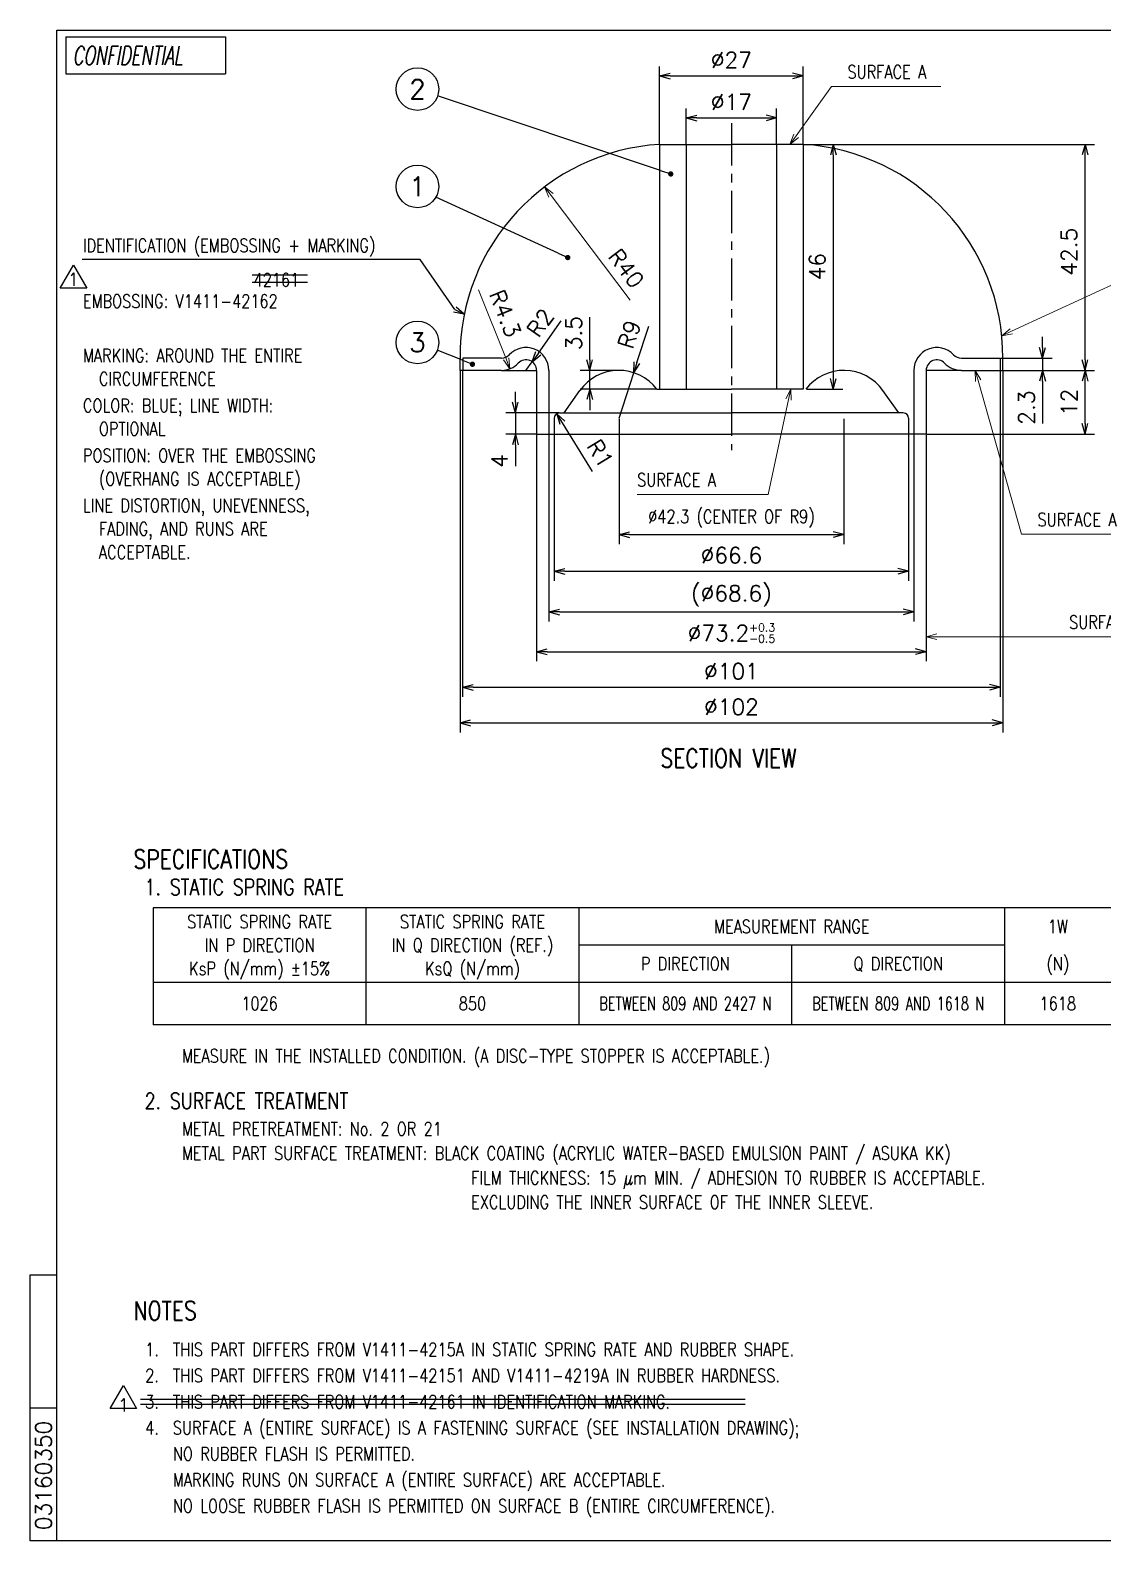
# Model space of a CAD drawing. Header units: millimetres. Extents: x 3 to 399, y 0 to 284.
# Drawn here: x 3 to 204.5, y 0 to 284 of the extents above; entities that cross this region are included whole.
import ezdxf
from ezdxf.enums import TextEntityAlignment as Align

# ---------------------------------------------------------------- set-up
doc = ezdxf.new("R2010")
doc.units = ezdxf.units.MM
doc.header["$LTSCALE"] = 0.25
doc.linetypes.add('CENTER', pattern=[50.8, 31.75, -6.35, 6.35, -6.35])
doc.layers.get('0').update_dxf_attribs({"linetype": 'CONTINUOUS'})
doc.layers.add('AM_5_SCALE', color=4, linetype='CONTINUOUS', lineweight=20)
for name, color, linetype in [('CENTER', 1, 'CENTER'), ('GAWA', 2, 'CONTINUOUS'), ('SCALE', 4, 'CONTINUOUS')]:
    doc.layers.add(name, color=color, linetype=linetype)
doc.styles.add('ITL-SET', font='ITALIC', dxfattribs={"bigfont": 'BIGFONT'})
doc.styles.add('ROMANS_EN', font='romans.shx')
doc.styles.get("Standard").update_dxf_attribs({"font": 'txt.shx', "bigfont": 'extfont2.shx'})
doc.dimstyles.new('AM_JIS$4', dxfattribs={"dimtxt": 3, "dimasz": 2, "dimexe": 1.8, "dimexo": 1, "dimgap": 1.5, "dimtad": 3, "dimdec": 3, "dimzin": 9, "dimtxsty": 'STANDARD', "dimblk": 'OPEN30', "dimcen": 1, "dimclrd": 256, "dimclre": 256, "dimclrt": 4, "dimazin": 2, "dimtm": 1e-09, "dimtfac": 0.71, "dimtdec": 3, "dimtmove": 0, "dimatfit": 3, "dimldrblk": 'OPEN30', "dimlwd": -1, "dimlwe": -1, "dimarcsym": 1})
doc.dimstyles.new('YAZ1', dxfattribs={"dimtxt": 3, "dimasz": 2, "dimexe": 1.8, "dimexo": 0.1, "dimgap": 0, "dimtad": 1, "dimzin": 9, "dimtxsty": 'STANDARD', "dimblk": 'YAZ1', "dimblk1": 'YAZ1', "dimblk2": 'YAZ1', "dimsah": 1, "dimcen": 0.1, "dimclrd": 256, "dimclre": 256, "dimclrt": 256, "dimazin": 3, "dimtfac": 1, "dimtmove": 2, "dimatfit": 3, "dimldrblk": 'YAZ1', "dimtvp": 1, "dimtzin": 9})
doc.dimstyles.new('YAZ1$4', dxfattribs={"dimtxt": 3, "dimasz": 2, "dimexe": 1.8, "dimexo": 0.1, "dimtad": 1, "dimzin": 9, "dimtxsty": 'STANDARD', "dimblk": 'YAZ1', "dimblk1": 'YAZ1', "dimblk2": 'YAZ1', "dimsah": 1, "dimcen": 0.1, "dimclrd": 256, "dimclre": 256, "dimclrt": 256, "dimazin": 3, "dimtfac": 1, "dimtix": 1, "dimtmove": 0, "dimatfit": 1, "dimldrblk": 'YAZ1', "dimtvp": 1, "dimtzin": 9})

# ---------------------------------------------------------------- blocks, each defined once
blk = doc.blocks.new('DOT1', base_point=(184, 131))
blk.add_line((183, 131), (184, 131))
at = {"const_width": 0.25}
blk.add_lwpolyline([(183.875, 131, 1), (184.125, 131, 1)], format="xyb", close=True, dxfattribs=at)
blk = doc.blocks.new('BALOON')
at = {"layer": 'SCALE', "linetype": 'Continuous'}
blk.add_circle((0, 0), 5, dxfattribs=at)
blk.add_attdef('NO', text='', height=4.5, dxfattribs=at).set_placement((0, 0), align=Align.MIDDLE_CENTER)
blk = doc.blocks.new('YAZ1', base_point=(184, 133))
for p, q in [((184, 133), (183, 133.27)), ((184, 133), (183, 132.73)), ((183, 133), (184, 133))]:
    blk.add_line(p, q)
blk = doc.blocks.new('*D4')
at = {"layer": 'SCALE', "lineweight": -2, "transparency": 16777216}
for p, q in [((94.16, 214.04), (94.16, 216.04)), ((102.36, 212.04), (92.36, 212.04)), ((94.16, 212.04), (94.16, 208.04)), ((98.06, 208.04), (92.36, 208.04)), ((94.16, 206.04), (94.16, 202.03))]:
    blk.add_line(p, q, dxfattribs=at)
at = {"layer": 'SCALE', "lineweight": -2, "transparency": 16777216, "xscale": 2, "yscale": 2, "zscale": 2}
for p, rotation in [((94.16, 212.04), 270), ((94.16, 208.04), 90)]:
    blk.add_blockref('YAZ1', p, dxfattribs=dict(at, rotation=rotation))
at = {"layer": 'SCALE', "transparency": 16777216, "insert": (91.16, 203.03), "char_height": 3, "attachment_point": 5, "rotation": 90}
blk.add_mtext('\\A1;4', dxfattribs=at)
blk = doc.blocks.new('*D5')
at = {"layer": 'SCALE', "lineweight": -2, "transparency": 16777216}
for p, q in [((98.48, 223.3), (102.8, 229.36)), ((96.16, 220.04), (97.32, 221.67))]:
    blk.add_line(p, q, dxfattribs=at)
at = {"layer": 'SCALE', "lineweight": -2, "transparency": 16777216, "xscale": 2, "yscale": 2, "zscale": 2, "rotation": 234.5709259075738}
blk.add_blockref('YAZ1', (97.32, 221.67), dxfattribs=at)
at = {"layer": 'SCALE', "transparency": 16777216, "insert": (98.85, 228.99), "char_height": 3, "attachment_point": 5, "rotation": 54.5709}
blk.add_mtext('\\A1;R2', dxfattribs=at)
blk = doc.blocks.new('*D11')
at = {"layer": 'SCALE', "lineweight": -2, "transparency": 16777216}
for p, q in [((126.26, 262.64), (126.26, 269.3)), ((128.26, 267.5), (141.26, 267.5)), ((143.26, 262.64), (143.26, 269.3))]:
    blk.add_line(p, q, dxfattribs=at)
at = {"layer": 'SCALE', "lineweight": -2, "transparency": 16777216, "xscale": 2, "yscale": 2, "zscale": 2, "rotation": 180}
blk.add_blockref('YAZ1', (126.26, 267.5), dxfattribs=at)
at = {"layer": 'SCALE', "lineweight": -2, "transparency": 16777216, "xscale": 2, "yscale": 2, "zscale": 2}
blk.add_blockref('YAZ1', (143.26, 267.5), dxfattribs=at)
at = {"layer": 'SCALE', "transparency": 16777216, "insert": (134.76, 270.5), "char_height": 3, "attachment_point": 5}
blk.add_mtext('\\A1;%%c17', dxfattribs=at)
blk = doc.blocks.new('*D12')
at = {"layer": 'SCALE', "lineweight": -2, "transparency": 16777216}
for p, q in [((121.26, 262.64), (121.26, 277.2)), ((148.26, 262.64), (148.26, 277.2)), ((123.26, 275.4), (146.26, 275.4))]:
    blk.add_line(p, q, dxfattribs=at)
at = {"layer": 'SCALE', "lineweight": -2, "transparency": 16777216, "xscale": 2, "yscale": 2, "zscale": 2, "rotation": 180}
blk.add_blockref('YAZ1', (121.26, 275.4), dxfattribs=at)
at = {"layer": 'SCALE', "lineweight": -2, "transparency": 16777216, "xscale": 2, "yscale": 2, "zscale": 2}
blk.add_blockref('YAZ1', (148.26, 275.4), dxfattribs=at)
at = {"layer": 'SCALE', "transparency": 16777216, "insert": (134.76, 278.4), "char_height": 3, "attachment_point": 5}
blk.add_mtext('\\A1;%%c27', dxfattribs=at)
blk = doc.blocks.new('*D13')
at = {"layer": 'SCALE', "lineweight": -2, "transparency": 16777216}
for p, q in [((148.36, 262.54), (155.7, 262.54)), ((153.9, 260.54), (153.9, 218.54)), ((148.87, 216.54), (155.7, 216.54))]:
    blk.add_line(p, q, dxfattribs=at)
at = {"layer": 'SCALE', "lineweight": -2, "transparency": 16777216, "xscale": 2, "yscale": 2, "zscale": 2}
for p, rotation in [((153.9, 262.54), 90), ((153.9, 216.54), 270)]:
    blk.add_blockref('YAZ1', p, dxfattribs=dict(at, rotation=rotation))
at = {"layer": 'SCALE', "transparency": 16777216, "insert": (150.9, 239.54), "char_height": 3, "attachment_point": 5, "rotation": 90}
blk.add_mtext('\\A1;46', dxfattribs=at)
blk = doc.blocks.new('*D14')
at = {"layer": 'SCALE', "lineweight": -2, "transparency": 16777216}
for p, q in [((193.22, 224.34), (193.22, 226.34)), ((185.36, 222.34), (195.02, 222.34)), ((193.22, 222.34), (193.22, 220.04)), ((185.86, 220.04), (195.02, 220.04)), ((193.22, 218.04), (193.22, 210.04))]:
    blk.add_line(p, q, dxfattribs=at)
at = {"layer": 'SCALE', "lineweight": -2, "transparency": 16777216, "xscale": 2, "yscale": 2, "zscale": 2}
for p, rotation in [((193.22, 222.34), 270), ((193.22, 220.04), 90)]:
    blk.add_blockref('YAZ1', p, dxfattribs=dict(at, rotation=rotation))
at = {"layer": 'SCALE', "transparency": 16777216, "insert": (190.22, 213.04), "char_height": 3, "attachment_point": 5, "rotation": 90}
blk.add_mtext('\\A1;2.3', dxfattribs=at)
blk = doc.blocks.new('*D15')
at = {"layer": 'SCALE', "lineweight": -2, "transparency": 16777216}
for p, q in [((185.86, 220.04), (203.01, 220.04)), ((201.21, 210.04), (201.21, 218.04)), ((171.46, 208.04), (203.01, 208.04))]:
    blk.add_line(p, q, dxfattribs=at)
at = {"layer": 'SCALE', "lineweight": -2, "transparency": 16777216, "xscale": 2, "yscale": 2, "zscale": 2}
for p, rotation in [((201.21, 220.04), 90), ((201.21, 208.04), 270)]:
    blk.add_blockref('YAZ1', p, dxfattribs=dict(at, rotation=rotation))
at = {"layer": 'SCALE', "transparency": 16777216, "insert": (198.21, 214.04), "char_height": 3, "attachment_point": 5, "rotation": 90}
blk.add_mtext('\\A1;12', dxfattribs=at)
blk = doc.blocks.new('*D16')
at = {"layer": 'SCALE', "lineweight": -2, "transparency": 16777216}
for p, q in [((148.36, 262.54), (203.01, 262.54)), ((201.21, 222.04), (201.21, 260.54)), ((185.86, 220.04), (203.01, 220.04))]:
    blk.add_line(p, q, dxfattribs=at)
at = {"layer": 'SCALE', "lineweight": -2, "transparency": 16777216, "xscale": 2, "yscale": 2, "zscale": 2}
for p, rotation in [((201.21, 262.54), 90), ((201.21, 220.04), 270)]:
    blk.add_blockref('YAZ1', p, dxfattribs=dict(at, rotation=rotation))
at = {"layer": 'SCALE', "transparency": 16777216, "insert": (198.2, 242.34), "char_height": 3, "attachment_point": 5, "rotation": 90}
blk.add_mtext('\\A1;42.5', dxfattribs=at)
blk = doc.blocks.new('*D17')
at = {"layer": 'SCALE', "lineweight": -2, "transparency": 16777216}
for p, q in [((101.46, 207.94), (101.46, 180.48)), ((168.06, 207.94), (168.06, 180.48)), ((103.46, 182.28), (166.06, 182.28))]:
    blk.add_line(p, q, dxfattribs=at)
at = {"layer": 'SCALE', "lineweight": -2, "transparency": 16777216, "xscale": 2, "yscale": 2, "zscale": 2, "rotation": 180}
blk.add_blockref('YAZ1', (101.46, 182.28), dxfattribs=at)
at = {"layer": 'SCALE', "lineweight": -2, "transparency": 16777216, "xscale": 2, "yscale": 2, "zscale": 2}
blk.add_blockref('YAZ1', (168.06, 182.28), dxfattribs=at)
at = {"layer": 'SCALE', "transparency": 16777216, "insert": (134.76, 185.28), "char_height": 3, "attachment_point": 5}
blk.add_mtext('\\A1;%%c66.6', dxfattribs=at)
blk = doc.blocks.new('*D18')
at = {"layer": 'SCALE', "lineweight": -2, "transparency": 16777216}
for p, q in [((100.46, 207.94), (100.46, 172.83)), ((169.06, 207.94), (169.06, 172.83)), ((102.46, 174.63), (167.06, 174.63))]:
    blk.add_line(p, q, dxfattribs=at)
at = {"layer": 'SCALE', "lineweight": -2, "transparency": 16777216, "xscale": 2, "yscale": 2, "zscale": 2, "rotation": 180}
blk.add_blockref('YAZ1', (100.46, 174.63), dxfattribs=at)
at = {"layer": 'SCALE', "lineweight": -2, "transparency": 16777216, "xscale": 2, "yscale": 2, "zscale": 2}
blk.add_blockref('YAZ1', (169.06, 174.63), dxfattribs=at)
at = {"layer": 'SCALE', "transparency": 16777216, "insert": (134.76, 177.63), "char_height": 3, "attachment_point": 5}
blk.add_mtext('\\A1;(%%c68.6)', dxfattribs=at)
blk = doc.blocks.new('*D19')
at = {"layer": 'SCALE', "lineweight": -2, "transparency": 16777216}
for p, q in [((98.16, 207.94), (98.16, 165.35)), ((171.36, 207.94), (171.36, 165.35)), ((100.16, 167.15), (169.36, 167.15))]:
    blk.add_line(p, q, dxfattribs=at)
at = {"layer": 'SCALE', "lineweight": -2, "transparency": 16777216, "xscale": 2, "yscale": 2, "zscale": 2, "rotation": 180}
blk.add_blockref('YAZ1', (98.16, 167.15), dxfattribs=at)
at = {"layer": 'SCALE', "lineweight": -2, "transparency": 16777216, "xscale": 2, "yscale": 2, "zscale": 2}
blk.add_blockref('YAZ1', (171.36, 167.15), dxfattribs=at)
at = {"layer": 'SCALE', "transparency": 16777216, "insert": (134.76, 170.65), "char_height": 3, "attachment_point": 5}
blk.add_mtext('\\A1;%%c73.2{\\H1.500000;\\S+0.3^ -0.5;}', dxfattribs=at)
blk = doc.blocks.new('*D20')
at = {"layer": 'SCALE', "lineweight": -2, "transparency": 16777216}
for p, q in [((84.26, 219.94), (84.26, 158.67)), ((185.26, 219.94), (185.26, 158.67)), ((86.26, 160.47), (183.26, 160.47))]:
    blk.add_line(p, q, dxfattribs=at)
at = {"layer": 'SCALE', "lineweight": -2, "transparency": 16777216, "xscale": 2, "yscale": 2, "zscale": 2, "rotation": 180}
blk.add_blockref('YAZ1', (84.26, 160.47), dxfattribs=at)
at = {"layer": 'SCALE', "lineweight": -2, "transparency": 16777216, "xscale": 2, "yscale": 2, "zscale": 2}
blk.add_blockref('YAZ1', (185.26, 160.47), dxfattribs=at)
at = {"layer": 'SCALE', "transparency": 16777216, "insert": (134.76, 163.47), "char_height": 3, "attachment_point": 5}
blk.add_mtext('\\A1;%%c101', dxfattribs=at)
blk = doc.blocks.new('*D21')
at = {"layer": 'SCALE', "lineweight": -2, "transparency": 16777216}
for p, q in [((83.76, 219.94), (83.76, 151.98)), ((185.76, 219.94), (185.76, 151.98)), ((85.76, 153.78), (183.76, 153.78))]:
    blk.add_line(p, q, dxfattribs=at)
at = {"layer": 'SCALE', "lineweight": -2, "transparency": 16777216, "xscale": 2, "yscale": 2, "zscale": 2, "rotation": 180}
blk.add_blockref('YAZ1', (83.76, 153.78), dxfattribs=at)
at = {"layer": 'SCALE', "lineweight": -2, "transparency": 16777216, "xscale": 2, "yscale": 2, "zscale": 2}
blk.add_blockref('YAZ1', (185.76, 153.78), dxfattribs=at)
at = {"layer": 'SCALE', "transparency": 16777216, "insert": (134.76, 156.78), "char_height": 3, "attachment_point": 5}
blk.add_mtext('\\A1;%%c102', dxfattribs=at)
blk = doc.blocks.new('*D22')
at = {"layer": 'SCALE', "lineweight": -2, "transparency": 16777216}
blk.add_line((108.67, 201.03), (102.99, 210.19), dxfattribs=at)
at = {"layer": 'SCALE', "lineweight": -2, "transparency": 16777216, "xscale": 2, "yscale": 2, "zscale": 2, "rotation": 121.7881688436408}
blk.add_blockref('YAZ1', (101.94, 211.89), dxfattribs=at)
at = {"layer": 'SCALE', "transparency": 16777216, "insert": (110.12, 204.38), "char_height": 3, "attachment_point": 5, "rotation": 301.7882}
blk.add_mtext('\\A1;R1', dxfattribs=at)
blk = doc.blocks.new('*D23')
at = {"layer": 'SCALE', "lineweight": -2, "transparency": 16777216}
for p, q in [((108.13, 222.04), (108.13, 230.04)), ((113.54, 220.04), (106.33, 220.04)), ((108.13, 216.54), (108.13, 220.04)), ((120.66, 216.54), (106.33, 216.54)), ((108.13, 214.54), (108.13, 212.54))]:
    blk.add_line(p, q, dxfattribs=at)
at = {"layer": 'SCALE', "lineweight": -2, "transparency": 16777216, "xscale": 2, "yscale": 2, "zscale": 2}
for p, rotation in [((108.13, 220.04), 270), ((108.13, 216.54), 90)]:
    blk.add_blockref('YAZ1', p, dxfattribs=dict(at, rotation=rotation))
at = {"layer": 'SCALE', "transparency": 16777216, "insert": (105.13, 227.04), "char_height": 3, "attachment_point": 5, "rotation": 90}
blk.add_mtext('\\A1;3.5', dxfattribs=at)
blk = doc.blocks.new('*D24')
at = {"layer": 'SCALE', "lineweight": -2, "transparency": 16777216}
for p, q in [((117.01, 221.51), (119.22, 228.35)), ((113.64, 211.04), (116.4, 219.61))]:
    blk.add_line(p, q, dxfattribs=at)
at = {"layer": 'SCALE', "lineweight": -2, "transparency": 16777216, "xscale": 2, "yscale": 2, "zscale": 2, "rotation": 252.1371866827391}
blk.add_blockref('YAZ1', (116.4, 219.61), dxfattribs=at)
at = {"layer": 'SCALE', "transparency": 16777216, "insert": (115.57, 226.8), "char_height": 3, "attachment_point": 5, "rotation": 72.1372}
blk.add_mtext('\\A1;R9', dxfattribs=at)
blk = doc.blocks.new('*D25')
at = {"layer": 'SCALE', "lineweight": -2, "transparency": 16777216}
for p, q in [((113.64, 210.94), (113.64, 187.37)), ((155.89, 210.94), (155.89, 187.37)), ((115.64, 189.17), (153.89, 189.17))]:
    blk.add_line(p, q, dxfattribs=at)
at = {"layer": 'SCALE', "lineweight": -2, "transparency": 16777216, "xscale": 2, "yscale": 2, "zscale": 2, "rotation": 180}
blk.add_blockref('YAZ1', (113.64, 189.17), dxfattribs=at)
at = {"layer": 'SCALE', "lineweight": -2, "transparency": 16777216, "xscale": 2, "yscale": 2, "zscale": 2}
blk.add_blockref('YAZ1', (155.89, 189.17), dxfattribs=at)
at = {"layer": 'SCALE', "transparency": 16777216, "insert": (134.76, 192.17), "char_height": 2.5, "attachment_point": 5, "style": 'ROMANS_EN'}
blk.add_mtext('\\A1;{\\W0.80;%%C42.3 (CENTER OF R9)}', dxfattribs=at)
blk = doc.blocks.new('*S42')
at = {"layer": 'AM_5_SCALE'}
for p, q in [((208.63, 237.17), (187.39, 227.4)), ((211.63, 237.17), (208.63, 237.17))]:
    blk.add_line(p, q, dxfattribs=at)
at = {"layer": 'AM_5_SCALE', "linetype": 'Continuous'}
for p, q in [((187.16, 227.88), (185.57, 226.56)), ((187.39, 227.4), (185.57, 226.56)), ((185.57, 226.56), (187.61, 226.91))]:
    blk.add_line(p, q, dxfattribs=at)
blk = doc.blocks.new('*S43')
at = {"layer": 'AM_5_SCALE'}
for p, q in [((153.56, 273.4), (146.91, 264.16)), ((174.13, 273.4), (153.56, 273.4))]:
    blk.add_line(p, q, dxfattribs=at)
at = {"layer": 'AM_5_SCALE', "linetype": 'Continuous'}
for p, q in [((146.47, 264.48), (145.74, 262.54)), ((146.91, 264.16), (145.74, 262.54)), ((145.74, 262.54), (147.34, 263.85))]:
    blk.add_line(p, q, dxfattribs=at)
at = {"layer": 'AM_5_SCALE', "color": 4, "insert": (156.56, 274.9), "char_height": 2.5, "attachment_point": 7, "style": 'ROMANS_EN'}
blk.add_mtext('{\\W0.80;SURFACE A}', dxfattribs=at)
blk = doc.blocks.new('*S44')
at = {"layer": 'AM_5_SCALE', "linetype": 'Continuous'}
for p, q in [((145.9, 216.54), (144.96, 214.7)), ((145.48, 214.59), (145.9, 216.54)), ((146.01, 214.47), (145.9, 216.54))]:
    blk.add_line(p, q, dxfattribs=at)
at = {"layer": 'AM_5_SCALE'}
for p, q in [((141.65, 196.72), (145.48, 214.59)), ((117.03, 196.72), (141.65, 196.72))]:
    blk.add_line(p, q, dxfattribs=at)
at = {"layer": 'AM_5_SCALE', "color": 4, "insert": (117.03, 198.22), "char_height": 2.5, "attachment_point": 7, "style": 'ROMANS_EN'}
blk.add_mtext('{\\W0.80;SURFACE A}', dxfattribs=at)
blk = doc.blocks.new('*S45')
at = {"layer": 'AM_5_SCALE', "linetype": 'Continuous'}
for p, q in [((173.36, 170.49), (171.36, 169.95)), ((173.36, 169.95), (171.36, 169.95)), ((171.36, 169.95), (173.36, 169.42))]:
    blk.add_line(p, q, dxfattribs=at)
at = {"layer": 'AM_5_SCALE'}
for p, q in [((195.21, 169.95), (173.36, 169.95)), ((216.07, 169.95), (195.21, 169.95))]:
    blk.add_line(p, q, dxfattribs=at)
at = {"layer": 'AM_5_SCALE', "color": 4, "insert": (198.21, 171.45), "char_height": 2.5, "attachment_point": 7, "style": 'ROMANS_EN'}
blk.add_mtext('{\\W0.80;SURFACE B}', dxfattribs=at)
blk = doc.blocks.new('*S46')
at = {"layer": 'AM_5_SCALE', "linetype": 'Continuous'}
for p, q in [((181.12, 218.12), (180.58, 220.04)), ((181.64, 218.26), (180.58, 220.04)), ((180.58, 220.04), (180.6, 217.97))]:
    blk.add_line(p, q, dxfattribs=at)
at = {"layer": 'AM_5_SCALE'}
for p, q in [((189.29, 189.23), (181.12, 218.12)), ((209.86, 189.23), (189.29, 189.23))]:
    blk.add_line(p, q, dxfattribs=at)
at = {"layer": 'AM_5_SCALE', "color": 4, "insert": (192.29, 190.73), "char_height": 2.5, "attachment_point": 7, "style": 'ROMANS_EN'}
blk.add_mtext('{\\W0.80;SURFACE A}', dxfattribs=at)
blk = doc.blocks.new('_Open30')
at = {"color": 0, "linetype": 'ByBlock', "lineweight": -2}
for p, q in [((-1, 0.27), (0, 0)), ((0, 0), (-1, -0.27)), ((0, 0), (-1, 0))]:
    blk.add_line(p, q, dxfattribs=at)
blk = doc.blocks.new('*D37')
at = {"layer": 'AM_5_SCALE', "linetype": 'ByBlock', "transparency": 16777216}
blk.add_line((115.76, 233.22), (100.86, 252.94), dxfattribs=at)
at = {"layer": 'AM_5_SCALE', "transparency": 16777216, "xscale": 2, "yscale": 2, "zscale": 2, "rotation": 127.0570537871376}
blk.add_blockref('_Open30', (99.66, 254.54), dxfattribs=at)
at = {"layer": 'AM_5_SCALE', "color": 4, "transparency": 16777216, "insert": (114.99, 239.22), "char_height": 3, "attachment_point": 5, "rotation": 307.0571}
blk.add_mtext('R40', dxfattribs=at)
blk = doc.blocks.new('WAKU')
at = {"layer": 'GAWA'}
for p, q in [((8, 284), (399, 284)), ((8, 0), (8, 284)), ((399, 0), (8, 0))]:
    blk.add_line(p, q, dxfattribs=at)
blk = doc.blocks.new('*D39')
at = {"layer": 'AM_5_SCALE', "linetype": 'ByBlock', "transparency": 16777216}
blk.add_line((87.23, 235.21), (92.41, 222.2), dxfattribs=at)
at = {"layer": 'AM_5_SCALE', "transparency": 16777216, "xscale": 2, "yscale": 2, "zscale": 2, "rotation": 291.7208784186541}
blk.add_blockref('_Open30', (93.15, 220.35), dxfattribs=at)
at = {"layer": 'AM_5_SCALE', "color": 4, "transparency": 16777216, "insert": (92.24, 230.75), "char_height": 3, "attachment_point": 5, "rotation": 291.7209}
blk.add_mtext('R4.3', dxfattribs=at)
blk = doc.blocks.new('rireki')
at = {"layer": 'SCALE'}
blk.add_lwpolyline([(2.5, -1.44), (-2.5, -1.44), (0, 2.89)], close=True, dxfattribs=at)
blk.add_attdef('NO', text='', height=2.4, dxfattribs=at).set_placement((0, -1), align=Align.CENTER)

msp = doc.modelspace()

# ---------------------------------------------------------------- linework, layer by layer
for p, q in [((121.2642, 262.5415), (121.2642, 216.5415)), ((121.2642, 262.5415), (134.7642, 262.5415)), ((126.2642, 262.5415), (126.2642, 216.5415)), ((148.2642, 262.5415), (134.7642, 262.5415)), ((143.2642, 262.5415), (143.2642, 216.5415)), ((148.2642, 262.5415), (148.2642, 216.5415)), ((83.7642, 220.0415), (83.7642, 222.3415)), ((91.5599, 222.3415), (84.2642, 222.3415)), ((84.2642, 222.3415), (84.2642, 220.0415)), ((177.9686, 222.3415), (185.2642, 222.3415)), ((185.2642, 222.3415), (185.2642, 220.0415)), ((185.7642, 220.0415), (185.7642, 222.3415)), ((91.5599, 220.0415), (83.7642, 220.0415)), ((91.5599, 220.0415), (98.1642, 220.0415)), ((98.1642, 220.0415), (98.1642, 208.0415)), ((100.4642, 220.0415), (100.4642, 208.0415)), ((169.0642, 220.0415), (169.0642, 208.0415)), ((171.3642, 220.0415), (171.3642, 208.0415)), ((177.9686, 220.0415), (171.3642, 220.0415)), ((177.9686, 220.0415), (185.7642, 220.0415)), ((103.3083, 212.0415), (106.3054, 216.2567)), ((120.7642, 216.5415), (121.2642, 216.5415)), ((121.2642, 216.5415), (134.7642, 216.5415)), ((148.2642, 216.5415), (134.7642, 216.5415)), ((166.2202, 212.0415), (163.2231, 216.2567)), ((101.4642, 211.0415), (101.4642, 208.0415)), ((102.4642, 212.0415), (134.7642, 212.0415)), ((167.0642, 212.0415), (134.7642, 212.0415)), ((168.0642, 211.0415), (168.0642, 208.0415)), ((98.1642, 208.0415), (100.4642, 208.0415)), ((100.4642, 208.0415), (134.7642, 208.0415)), ((169.0642, 208.0415), (134.7642, 208.0415)), ((171.3642, 208.0415), (169.0642, 208.0415))]:
    msp.add_line(p, q)
for centre, radius, start, end in [((123.7633, 222.6196), 40, 93.581934, 180.398411), ((145.7652, 222.6196), 40, 359.601589, 86.418066), ((91.5599, 224.3415), 2, 270, 316.957577), ((96.1642, 220.0415), 4.3, 0, 136.957577), ((96.1642, 220.0415), 2, 0, 136.957577), ((173.3642, 220.0415), 4.3, 43.042423, 180), ((173.3642, 220.0415), 2, 43.042423, 180), ((177.9686, 224.3415), 2, 223.042423, 270), ((91.5599, 224.3415), 4.3, 270, 316.957577), ((113.6403, 211.0415), 9, 37.669887, 144.58659), ((155.8881, 211.0415), 9, 35.41341, 142.330113), ((177.9686, 224.3415), 4.3, 223.042423, 270), ((102.4642, 211.0415), 1, 90, 180), ((167.0642, 211.0415), 1, 0, 90)]:
    msp.add_arc(centre, radius, start, end)
at = {"layer": 'CENTER'}
msp.add_line((134.7642, 266.5019), (134.7642, 205.0415), dxfattribs=at)
at = {"layer": 'GAWA', "color": 0}
for p, q in [((9.6841, 282.7241), (39.6841, 282.7241)), ((9.6841, 282.7241), (9.6841, 275.8021)), ((39.6841, 282.7241), (39.6841, 275.8021)), ((9.6841, 275.8021), (39.6841, 275.8021))]:
    msp.add_line(p, q, dxfattribs=at)
at = {"layer": 'GAWA'}
for p, q in [((3, 50), (8, 50)), ((3, 0), (3, 50)), ((3, 25), (8, 25)), ((8, 0), (3, 0))]:
    msp.add_line(p, q, dxfattribs=at)
at = {"layer": 'SCALE'}
for p, q in [((121.4632, 257.6086), (79.5568, 271.6561)), ((102.1864, 242.091), (79.2032, 252.5869)), ((76.279, 240.88), (12.7379, 240.8823)), ((82.7719, 231.4765), (76.279, 240.88)), ((44.6771, 238), (55.0867, 238)), ((44.6771, 236.6), (55.0867, 236.6)), ((84.2448, 221.9349), (79.4814, 223.8282)), ((306.0803, 118.9884), (26.0803, 118.9884)), ((26.0803, 118.9884), (26.0803, 96.9884)), ((66.0803, 118.9884), (66.0803, 96.9884)), ((106.0803, 118.9884), (106.0803, 96.9884)), ((106.0803, 118.9884), (106.0803, 96.9884)), ((186.0803, 118.9884), (186.0803, 96.9884)), ((186.0803, 111.9884), (106.0803, 111.9884)), ((186.0803, 111.9884), (106.0803, 111.9884)), ((146.0803, 111.9884), (146.0803, 96.9884)), ((306.0803, 104.9884), (26.0803, 104.9884)), ((306.0803, 96.9884), (26.0803, 96.9884)), ((23.7, 26.6), (137.3238, 26.6)), ((23.7, 25.7), (137.3238, 25.7))]:
    msp.add_line(p, q, dxfattribs=at)

# ---------------------------------------------------------------- block references
msp.add_blockref('WAKU', (0, 0))
msp.add_blockref('rireki', (11.1103, 236.9639)).add_auto_attribs({'NO': '1'})
ref = msp.add_blockref('rireki', (20.5, 26.3))
ref.add_attrib('NO', '1', dxfattribs={"layer": 'SCALE', "height": 2.4}).set_placement((20.5254, 24.3267), align=Align.CENTER)
at = {"layer": 'AM_5_SCALE'}
for name in ['*S43', '*S42', '*S46', '*S44', '*S45']:
    msp.add_blockref(name, (0, 0), dxfattribs=at)
at = {"layer": 'SCALE', "xscale": 0.8, "yscale": 0.8, "zscale": 0.8}
for p, values in [((75.7642, 272.9274), {'NO': '2'}), ((75.7642, 254.6299), {'NO': '1'}), ((75.7642, 225.3057), {'NO': '3'})]:
    msp.add_blockref('BALOON', p, dxfattribs=at).add_auto_attribs(values)
at = {"layer": 'SCALE'}
for name, p, xscale, yscale, zscale, rotation in [('DOT1', (123.3595, 256.9729), 2, 2, 2, 341.4682295254177), ('DOT1', (104.0056, 241.2601), 1.999999999999999, 1.999999999999999, 1.999999999999999, 335.4548441321471), ('YAZ1', (84.5659, 230.5925), -1.999999999999999, 1.999999999999999, 1.999999999999999, 153.7691594720228), ('DOT1', (86.1034, 221.1962), 2, 2, 2, 338.32364951597)]:
    msp.add_blockref(name, p, dxfattribs=dict(at, xscale=xscale, yscale=yscale, zscale=zscale, rotation=rotation))

# ---------------------------------------------------------------- texts
at = {"layer": 'GAWA', "color": 0, "style": 'ITL-SET', "width": 0.65}
msp.add_text('CONFIDENTIAL', height=3.5, dxfattribs=at).set_placement((10.9677, 277.4981))
at = {"layer": 'SCALE', "style": 'ROMANS_EN', "width": 0.8}
for s, height, p in [('IDENTIFICATION (EMBOSSING + MARKING)', 2.5, (12.9, 242.3)), ('42161', 2.5, (44.9771, 235.8)), ('EMBOSSING: V1411-42162', 2.5, (12.9, 231.8)), ('MARKING: AROUND THE ENTIRE', 2.5, (12.9, 221.6)), ('CIRCUMFERENCE', 2.5, (15.9, 217.2)), ('COLOR: BLUE; LINE WIDTH:', 2.5, (12.9, 212.2)), ('OPTIONAL', 2.5, (15.9, 207.8)), ('POSITION: OVER THE EMBOSSING', 2.5, (12.9, 202.8)), ('(OVERHANG IS ACCEPTABLE)', 2.5, (15.9, 198.4)), ('LINE DISTORTION, UNEVENNESS,', 2.5, (12.9, 193.4)), ('FADING, AND RUNS ARE', 2.5, (15.9, 189)), ('ACCEPTABLE.', 2.5, (15.9, 184.6)), ('SPECIFICATIONS', 3.5, (22.4, 126.4)), ('1. STATIC SPRING RATE', 3, (24.5, 121.4)), ('MEASURE IN THE INSTALLED CONDITION. (A DISC-TYPE STOPPER IS ACCEPTABLE.)', 2.5, (31.5, 89.9)), ('2. SURFACE TREATMENT', 3, (24.5, 81.2)), ('METAL PRETREATMENT: No. 2 OR 21', 2.5, (31.5, 76.2)), ('METAL PART SURFACE TREATMENT: BLACK COATING (ACRYLIC WATER-BASED EMULSION PAINT / ASUKA KK)', 2.5, (31.5, 71.6)), ('FILM THICKNESS: 15 µm MIN. / ADHESION TO RUBBER IS ACCEPTABLE.', 2.5, (85.8448, 67)), ('EXCLUDING THE INNER SURFACE OF THE INNER SLEEVE.', 2.5, (85.8448, 62.4)), ('NOTES', 3.5, (22.4, 41.5)), ('1.', 2.5, (24.6, 34.7)), ('THIS PART DIFFERS FROM V1411-4215A IN STATIC SPRING RATE AND RUBBER SHAPE.', 2.5, (29.8, 34.7)), ('2.', 2.5, (24.6, 29.8)), ('THIS PART DIFFERS FROM V1411-42151 AND V1411-4219A IN RUBBER HARDNESS.', 2.5, (29.8, 29.8)), ('3.', 2.5, (24.6, 24.9)), ('THIS PART DIFFERS FROM V1411-42161 IN IDENTIFICATION MARKING.', 2.5, (29.8, 24.9)), ('SURFACE A (ENTIRE SURFACE) IS A FASTENING SURFACE (SEE INSTALLATION DRAWING);', 2.5, (29.8, 20)), ('4.', 2.5, (24.6, 20)), ('NO RUBBER FLASH IS PERMITTED.', 2.5, (29.8, 15.1)), ('MARKING RUNS ON SURFACE A (ENTIRE SURFACE) ARE ACCEPTABLE.', 2.5, (29.8, 10.2)), ('NO LOOSE RUBBER FLASH IS PERMITTED ON SURFACE B (ENTIRE CIRCUMFERENCE).', 2.5, (29.8, 5.3))]:
    msp.add_text(s, height=height, dxfattribs=at).set_placement(p)
msp.add_text('SECTION VIEW', height=3.5, dxfattribs=at).set_placement((134.2, 145.4), align=Align.CENTER)
at = {"layer": 'SCALE', "style": 'ROMANS_EN'}
for s, width, p in [('STATIC SPRING RATE', 0.8, (46.1, 116.4)), ('STATIC SPRING RATE', 0.8, (86.1, 116.4)), ('MEASUREMENT RANGE', 0.8, (146.1, 115.5)), ('1W', 0.8, (196.1, 115.5)), ('IN Q DIRECTION (REF.)', 0.8, (86.1, 112)), ('IN P DIRECTION', 0.8, (46.1, 112)), ('KsP (N/mm) %%p15%', 0.8, (46.1, 107.6)), ('KsQ (N/mm)', 0.8, (86.1, 107.6)), ('P DIRECTION', 0.8, (126.1, 108.5)), ('Q DIRECTION', 0.8, (166.1, 108.5)), ('(N)', 0.8, (196.1, 108.5)), ('1026', 0.8, (46.1, 101)), ('850', 0.8, (86.1, 101)), ('BETWEEN 809 AND 2427 N', 0.706669, (126.1, 101)), ('BETWEEN 809 AND 1618 N', 0.706669, (166.1, 101)), ('1618', 0.8, (196.1, 101))]:
    msp.add_text(s, height=2.5, dxfattribs=dict(at, width=width)).set_placement(p, align=Align.MIDDLE_CENTER)
at = {"layer": 'SCALE'}
msp.add_text('03160350', height=3, rotation=90, dxfattribs=at).set_placement((7, 2))

# ---------------------------------------------------------------- dimensions: what is measured, and where the dimension line sits
at = {"layer": 'AM_5_SCALE'}
for center, mpoint, picture, middle in [((123.7633, 222.6196), (99.6589, 254.5411), '*D37', (112.5915, 237.4144)), ((91.5599, 224.3415), (93.1513, 220.3468), '*D39', (89.4504, 229.6368))]:
    dim = msp.add_radius_dim(center=center, mpoint=mpoint, dimstyle='AM_JIS$4', override={"dimpost": ''}, dxfattribs=at)
    dim.commit()
    dim.dimension.update_dxf_attribs({"geometry": picture, "text_midpoint": middle, "dimtype": 164})
at = {"layer": 'SCALE'}
for base, p1, p2, text, picture, middle in [((148.2642, 275.3999), (121.2642, 262.5415), (148.2642, 262.5415), '%%c<>', '*D12', (134.7642, 278.3999)), ((143.2642, 267.5039), (126.2642, 262.5415), (143.2642, 262.5415), '%%c<>', '*D11', (134.7642, 270.5039)), ((185.7642, 153.784), (83.7642, 220.0415), (185.7642, 220.0415), '%%c<>', '*D21', (134.7642, 156.784)), ((185.2642, 160.4688), (84.2642, 220.0415), (185.2642, 220.0415), '%%c<>', '*D20', (134.7642, 163.4688)), ((169.0642, 174.6344), (100.4642, 208.0415), (169.0642, 208.0415), '(%%c<>)', '*D18', (134.7642, 177.6344)), ((168.0642, 182.2811), (101.4642, 208.0415), (168.0642, 208.0415), '%%c<>', '*D17', (134.7642, 185.2811))]:
    dim = msp.add_linear_dim(base=base, p1=p1, p2=p2, text=text, dimstyle='YAZ1', dxfattribs=at)
    dim.commit()
    dim.dimension.update_dxf_attribs({"geometry": picture, "text_midpoint": middle})
for base, p1, p2, picture, middle in [((153.9026, 216.5415), (148.2642, 262.5415), (148.77, 216.5415), '*D13', (150.9026, 239.5415)), ((201.2062, 220.0415), (171.3642, 208.0415), (185.7642, 220.0415), '*D15', (198.2062, 214.0415))]:
    dim = msp.add_linear_dim(base=base, p1=p1, p2=p2, angle=90, dimstyle='YAZ1', dxfattribs=at)
    dim.commit()
    dim.dimension.update_dxf_attribs({"geometry": picture, "text_midpoint": middle})
dim = msp.add_linear_dim(base=(201.2062, 262.5415), p1=(185.7642, 220.0415), p2=(148.2642, 262.5415), angle=90, dimstyle='YAZ1', dxfattribs=at)
dim.commit()
dim.dimension.update_dxf_attribs({"geometry": '*D16', "text_midpoint": (198.1951, 242.3442), "dimtype": 160})
for center, mpoint, picture, middle in [((96.1642, 220.0415), (97.3236, 221.6711), '*D5', (101.2952, 227.2537)), ((113.6403, 211.0415), (116.401, 219.6076), '*D24', (118.4224, 225.8799))]:
    dim = msp.add_radius_dim(center=center, mpoint=mpoint, dimstyle='YAZ1$4', dxfattribs=at)
    dim.commit()
    dim.dimension.update_dxf_attribs({"geometry": picture, "text_midpoint": middle, "dimtype": 164})
dim = msp.add_linear_dim(base=(108.1309, 220.0415), p1=(120.7642, 216.5415), p2=(113.6403, 220.0415), angle=90, dimstyle='YAZ1', override={"dimtmove": 0, "dimatfit": 2}, dxfattribs=at)
dim.commit()
dim.dimension.update_dxf_attribs({"geometry": '*D23', "text_midpoint": (105.1309, 227.0415)})
for base, p1, p2, override, picture, middle in [((193.2201, 222.3415), (185.7642, 220.0415), (185.2642, 222.3415), {"dimjust": 2, "dimtmove": 0, "dimatfit": 2}, '*D14', (193.2201, 213.0415)), ((94.1642, 208.0415), (102.4642, 212.0415), (98.1642, 208.0415), {"dimtmove": 0, "dimatfit": 1}, '*D4', (94.1642, 203.03))]:
    dim = msp.add_linear_dim(base=base, p1=p1, p2=p2, angle=90, dimstyle='YAZ1', override=override, dxfattribs=at)
    dim.commit()
    dim.dimension.update_dxf_attribs({"geometry": picture, "text_midpoint": middle, "dimtype": 160})
dim = msp.add_radius_dim(center=(102.4642, 211.0415), mpoint=(101.9375, 211.8915), dimstyle='YAZ1$4', override={"dimtmove": 1, "dimatfit": 3}, dxfattribs=at)
dim.commit()
dim.dimension.update_dxf_attribs({"geometry": '*D22', "text_midpoint": (107.5697, 202.8035), "dimtype": 164})
for base, p1, p2, text, override, picture, middle in [((155.8881, 189.166), (113.6403, 211.0415), (155.8881, 211.0415), '{\\W0.80;%%C42.3 (CENTER OF R9)}', {"dimtxt": 2.5, "dimtxsty": 'ROMANS_EN'}, '*D25', (134.7642, 192.166)), ((171.3642, 167.1535), (98.1642, 208.0415), (171.3642, 208.0415), '%%c<>', {"dimzin": 8, "dimtol": 1, "dimlim": 0, "dimtp": 0.3, "dimtm": 0.5, "dimtfac": 0.5}, '*D19', (134.7642, 170.6535))]:
    dim = msp.add_linear_dim(base=base, p1=p1, p2=p2, text=text, dimstyle='YAZ1', override=override, dxfattribs=at)
    dim.commit()
    dim.dimension.update_dxf_attribs({"geometry": picture, "text_midpoint": middle})

doc.saveas('drawing.dxf')
